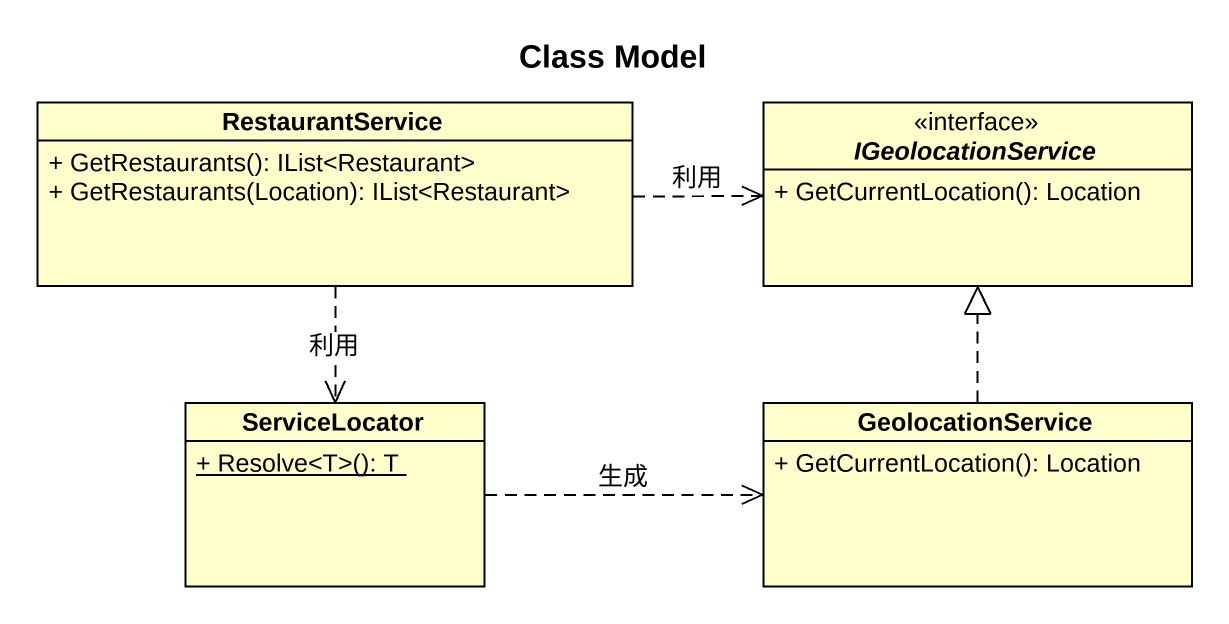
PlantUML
@startuml
title Class Model
hide circle
hide empty members
skinparam classAttributeIconSize 0
class RestaurantService {
  + GetRestaurants(): IList<Restaurant>
  + GetRestaurants(Location): IList<Restaurant>
}
interface IGeolocationService {
  + GetCurrentLocation(): Location
}
class ServiceLocator {
  {static} + Resolve<T>(): T
}
class GeolocationService {
  + GetCurrentLocation(): Location
}
RestaurantService .right.> IGeolocationService : 利用
RestaurantService ..> ServiceLocator : 利用
ServiceLocator .right.> GeolocationService : 生成
GeolocationService .up.|> IGeolocationService
@enduml
